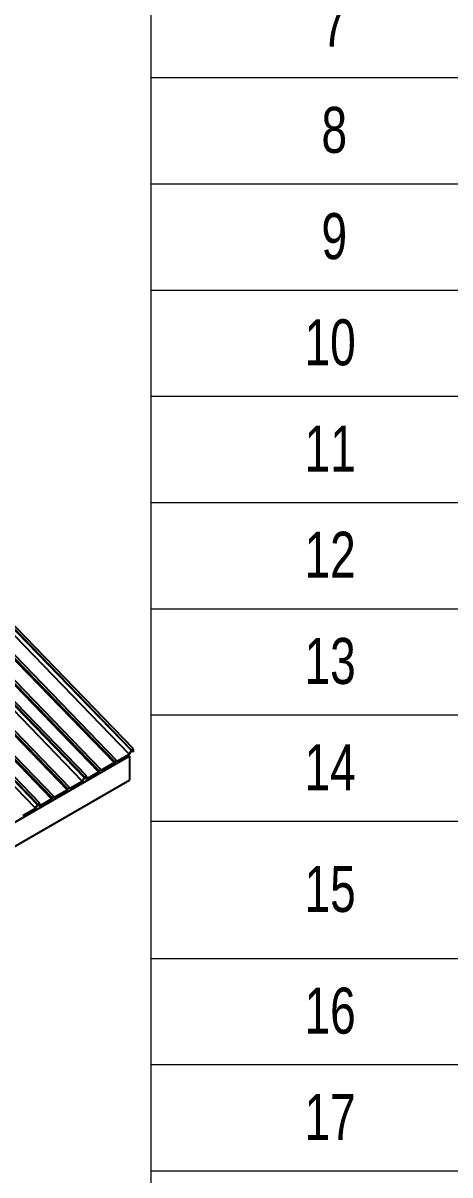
# Model space of a CAD drawing. Header units: inches. Extents: x 0.4 to 16.6, y 0.2 to 10.8.
# Drawn here: x 9.386 to 10.545, y 5.354 to 8.483 of the extents above; entities that cross this region are included whole.
import ezdxf

# ---------------------------------------------------------------- set-up
doc = ezdxf.new("R2010")
doc.units = ezdxf.units.IN
doc.header["$MEASUREMENT"] = 0
doc.styles.add('SLDTEXTSTYLE0', font='TXT', dxfattribs={"width": 0.75})

# ---------------------------------------------------------------- blocks, each defined once
blk = doc.blocks.new('SW_TABLEANNOTATION_0')
at = {"color": 0, "linetype": 'Continuous', "lineweight": 0}
for p, q in [((0, 0), (0, -6.1419)), ((0, -2.3077), (6.6439, -2.3077)), ((0, -2.5961), (6.6439, -2.5961)), ((0, -2.8846), (6.6439, -2.8846)), ((0, -3.1731), (6.6439, -3.1731)), ((0, -3.4615), (6.6439, -3.4615)), ((0, -3.75), (6.6439, -3.75)), ((0, -4.0384), (6.6439, -4.0384)), ((0, -4.3269), (6.6439, -4.3269)), ((0, -4.6996), (6.6439, -4.6996)), ((0, -4.988), (6.6439, -4.988)), ((0, -5.2765), (6.6439, -5.2765))]:
    blk.add_line(p, q, dxfattribs=at)
at = {"color": 0, "linetype": 'Continuous', "lineweight": 0, "char_height": 0.125, "attachment_point": 1, "style": 'SLDTEXTSTYLE0'}
for s, insert in [('7', (0.4633, -2.0987)), ('8', (0.4633, -2.3871)), ('9', (0.4633, -2.6756)), ('10', (0.4171, -2.964)), ('11', (0.4171, -3.2525)), ('12', (0.4171, -3.541)), ('13', (0.4171, -3.8294)), ('14', (0.4171, -4.1179)), ('15', (0.4171, -4.4485)), ('16', (0.4171, -4.779)), ('17', (0.4171, -5.0675))]:
    blk.add_mtext(s, dxfattribs=dict(at, insert=insert))

msp = doc.modelspace()

# ---------------------------------------------------------------- linework, layer by layer
at = {"color": 7, "linetype": 'Continuous', "lineweight": 25}
for p, q in [((9.6737, 6.4975), (8.4107, 7.8018)), ((9.6796, 6.5067), (8.4166, 7.8109)), ((9.6802, 6.5082), (8.4172, 7.8125)), ((9.6855, 6.5113), (8.4225, 7.8155)), ((9.5974, 6.4547), (8.3344, 7.7589)), ((9.6329, 6.474), (8.3699, 7.7782)), ((9.6345, 6.4761), (8.3715, 7.7803)), ((9.6398, 6.4792), (8.3768, 7.7834)), ((9.5464, 6.4241), (8.2834, 7.7283)), ((9.5523, 6.4332), (8.2893, 7.7375)), ((9.5529, 6.4347), (8.2899, 7.739)), ((9.5582, 6.4378), (8.2952, 7.742)), ((9.5904, 6.4495), (8.3274, 7.7537)), ((9.5921, 6.4516), (8.3291, 7.7558)), ((9.5056, 6.4005), (8.2426, 7.7047)), ((9.5073, 6.4026), (8.2443, 7.7069)), ((9.5126, 6.4057), (8.2496, 7.7099)), ((9.4256, 6.3613), (8.1627, 7.6655)), ((9.4309, 6.3643), (8.168, 7.6686)), ((9.4632, 6.376), (8.2002, 7.6803)), ((9.4648, 6.3781), (8.2018, 7.6824)), ((9.4701, 6.3812), (8.2071, 7.6854)), ((9.4191, 6.3506), (8.1561, 7.6548)), ((9.425, 6.3597), (8.162, 7.664)), ((9.6796, 6.5067), (9.6802, 6.5082)), ((9.6798, 6.5069), (9.6804, 6.5081)), ((9.684, 6.5033), (9.68, 6.5073)), ((9.6855, 6.5113), (9.6802, 6.5082)), ((9.6851, 6.5109), (9.6804, 6.5081)), ((9.6846, 6.5095), (9.6839, 6.5102)), ((9.6846, 6.5096), (9.684, 6.5102)), ((9.684, 6.5033), (9.6846, 6.5095)), ((9.6849, 6.5098), (9.6842, 6.5035)), ((9.6846, 6.5096), (9.6851, 6.5109)), ((9.6846, 6.5095), (9.6846, 6.5096)), ((9.6849, 6.5098), (9.6855, 6.5113)), ((9.6745, 6.4919), (5.2834, 3.9569)), ((9.6328, 6.4737), (9.6344, 6.4759)), ((9.6345, 6.4761), (9.6329, 6.474)), ((9.6344, 6.4759), (9.6397, 6.4789)), ((9.6398, 6.4792), (9.6345, 6.4761)), ((9.6401, 6.478), (9.6394, 6.4787)), ((9.6401, 6.478), (9.6397, 6.4789)), ((9.6398, 6.4792), (9.6402, 6.4782)), ((9.6401, 6.478), (9.6738, 6.4974)), ((9.6402, 6.4782), (9.6737, 6.4975)), ((9.6694, 6.4949), (9.6745, 6.4919)), ((9.6737, 6.4975), (9.6796, 6.5067)), ((9.6798, 6.5068), (9.6738, 6.4974)), ((9.6745, 6.4919), (9.6745, 6.4266)), ((9.6798, 6.5068), (9.6798, 6.5069)), ((9.684, 6.5033), (9.6842, 6.5035)), ((9.5567, 6.4298), (9.5903, 6.4492)), ((9.557, 6.4302), (9.5904, 6.4495)), ((9.5903, 6.4492), (9.592, 6.4514)), ((9.5921, 6.4516), (9.5904, 6.4495)), ((9.5973, 6.4544), (9.592, 6.4514)), ((9.5974, 6.4547), (9.5921, 6.4516)), ((9.5977, 6.4535), (9.597, 6.4542)), ((9.5977, 6.4535), (9.5973, 6.4544)), ((9.5974, 6.4547), (9.5978, 6.4537)), ((9.5977, 6.4535), (9.6328, 6.4737)), ((9.5978, 6.4537), (9.6329, 6.474)), ((5.2834, 3.8916), (9.6745, 6.4266)), ((9.5128, 6.4045), (9.5465, 6.4239)), ((9.5129, 6.4047), (9.5464, 6.4241)), ((9.5464, 6.4241), (9.5523, 6.4332)), ((9.5525, 6.4333), (9.5465, 6.4239)), ((9.5523, 6.4332), (9.5529, 6.4347)), ((9.5526, 6.4334), (9.5531, 6.4347)), ((9.5567, 6.4298), (9.5528, 6.4339)), ((9.5582, 6.4378), (9.5529, 6.4347)), ((9.5578, 6.4374), (9.5531, 6.4347)), ((9.5573, 6.436), (9.5566, 6.4367)), ((9.5573, 6.4361), (9.5567, 6.4367)), ((9.5567, 6.4298), (9.5573, 6.436)), ((9.5576, 6.4363), (9.557, 6.4302)), ((9.5573, 6.4361), (9.5578, 6.4374)), ((9.5573, 6.436), (9.5573, 6.4361)), ((9.5576, 6.4363), (9.5582, 6.4378)), ((9.4704, 6.38), (9.5055, 6.4003)), ((9.4705, 6.3803), (9.5056, 6.4005)), ((9.5055, 6.4003), (9.5072, 6.4024)), ((9.5073, 6.4026), (9.5056, 6.4005)), ((9.5072, 6.4024), (9.5125, 6.4054)), ((9.5126, 6.4057), (9.5073, 6.4026)), ((9.5128, 6.4045), (9.5121, 6.4052)), ((9.5128, 6.4045), (9.5125, 6.4054)), ((9.5126, 6.4057), (9.5129, 6.4047)), ((9.3855, 6.331), (9.4192, 6.3505)), ((9.3857, 6.3313), (9.4191, 6.3506)), ((9.4191, 6.3506), (9.425, 6.3597)), ((9.4252, 6.3598), (9.4192, 6.3505)), ((9.425, 6.3597), (9.4256, 6.3613)), ((9.4253, 6.3599), (9.4258, 6.3612)), ((9.4294, 6.3563), (9.4255, 6.3604)), ((9.4309, 6.3643), (9.4256, 6.3613)), ((9.4306, 6.3639), (9.4258, 6.3612)), ((9.4294, 6.3563), (9.4631, 6.3758)), ((9.43, 6.3626), (9.4294, 6.3633)), ((9.43, 6.3626), (9.4294, 6.3632)), ((9.4294, 6.3563), (9.43, 6.3626)), ((9.4297, 6.3567), (9.4632, 6.376)), ((9.4303, 6.3628), (9.4297, 6.3567)), ((9.43, 6.3626), (9.4306, 6.3639)), ((9.43, 6.3626), (9.43, 6.3626)), ((9.4303, 6.3628), (9.4309, 6.3643)), ((9.4631, 6.3758), (9.4647, 6.3779)), ((9.4648, 6.3781), (9.4632, 6.376)), ((9.47, 6.3809), (9.4647, 6.3779)), ((9.4701, 6.3812), (9.4648, 6.3781)), ((9.4704, 6.38), (9.4697, 6.3808)), ((9.4704, 6.38), (9.47, 6.3809)), ((9.4701, 6.3812), (9.4705, 6.3803)), ((9.3853, 6.3322), (9.3857, 6.3313))]:
    msp.add_line(p, q, dxfattribs=at)
for centre in [(9.5521, 6.4336), (9.4248, 6.3601)]:
    msp.add_arc(centre, 0.000523, 326.7294, 336.3338, dxfattribs=at)

# ---------------------------------------------------------------- block references
at = {"color": 7, "linetype": 'Continuous', "lineweight": 0}
msp.add_blockref('SW_TABLEANNOTATION_0', (9.7323, 10.6421), dxfattribs=at)

doc.saveas('drawing.dxf')
